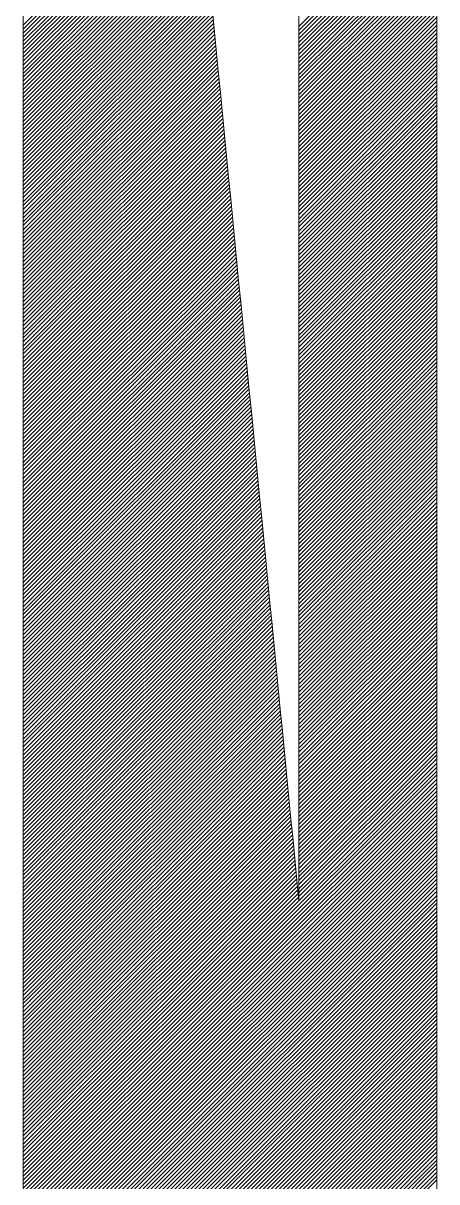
# Model space of a CAD drawing. Header units: inches. Extents: x -49881 to 95347, y -45374 to 27845.
# Drawn here: x 93706.9 to 93855.1, y 2879.1 to 3294.9 of the extents above; entities that cross this region are included whole.
import ezdxf

# ---------------------------------------------------------------- set-up
doc = ezdxf.new("R2010")
doc.units = ezdxf.units.IN
doc.header["$MEASUREMENT"] = 0
doc.layers.add('ONDOCS', color=7, linetype='Continuous', lineweight=0)

# ---------------------------------------------------------------- blocks, each defined once
blk = doc.blocks.new('Template Zicom')
at = {"layer": 'ONDOCS', "color": 7, "linetype": 'Continuous', "lineweight": 0, "ltscale": 100}
for p, q in [((1050.176, 150.005), (1051.768, 151.596)), ((1050.176, 149.968), (1051.771, 151.563)), ((1050.176, 149.931), (1051.774, 151.529)), ((1050.176, 149.894), (1051.777, 151.496)), ((1050.176, 149.858), (1051.781, 151.462)), ((1050.176, 149.821), (1051.784, 151.429)), ((1050.176, 149.784), (1051.787, 151.395)), ((1050.176, 149.747), (1051.79, 151.362)), ((1050.176, 149.711), (1051.794, 151.328)), ((1050.176, 149.674), (1051.797, 151.295)), ((1050.176, 149.637), (1051.8, 151.261)), ((1052.702, 149.993), (1053.965, 151.256)), ((1050.176, 149.6), (1051.804, 151.228)), ((1050.176, 149.563), (1051.807, 151.194)), ((1050.176, 149.527), (1051.81, 151.161)), ((1052.702, 149.956), (1053.965, 151.219)), ((1052.702, 149.919), (1053.965, 151.182)), ((1052.702, 149.882), (1053.965, 151.145)), ((1050.176, 149.49), (1051.813, 151.127)), ((1050.176, 149.453), (1051.817, 151.093)), ((1050.176, 149.416), (1051.82, 151.06)), ((1052.702, 149.846), (1053.965, 151.109)), ((1052.702, 149.809), (1053.965, 151.072)), ((1052.702, 149.772), (1053.965, 151.035)), ((1050.176, 149.379), (1051.823, 151.026)), ((1050.176, 149.343), (1051.826, 150.993)), ((1050.176, 149.306), (1051.83, 150.959)), ((1050.176, 149.269), (1051.833, 150.926)), ((1052.702, 149.735), (1053.965, 150.998)), ((1052.702, 149.699), (1053.965, 150.962)), ((1052.702, 149.662), (1053.965, 150.925)), ((1050.176, 149.232), (1051.836, 150.892)), ((1050.176, 149.196), (1051.839, 150.859)), ((1050.176, 149.159), (1051.843, 150.825)), ((1052.702, 149.625), (1053.965, 150.888)), ((1052.702, 149.588), (1053.965, 150.851)), ((1050.176, 149.122), (1051.846, 150.792)), ((1050.176, 149.085), (1051.849, 150.758)), ((1050.176, 149.048), (1051.852, 150.725)), ((1052.702, 149.551), (1053.965, 150.814)), ((1052.702, 149.515), (1053.965, 150.778)), ((1052.702, 149.478), (1053.965, 150.741)), ((1050.176, 149.012), (1051.856, 150.691)), ((1050.176, 148.975), (1051.859, 150.658)), ((1050.176, 148.938), (1051.862, 150.624)), ((1052.702, 149.441), (1053.965, 150.704)), ((1052.702, 149.404), (1053.965, 150.667)), ((1052.702, 149.367), (1053.965, 150.631)), ((1050.176, 148.901), (1051.865, 150.591)), ((1050.176, 148.865), (1051.869, 150.557)), ((1050.176, 148.828), (1051.872, 150.523)), ((1052.702, 149.331), (1053.965, 150.594)), ((1052.702, 149.294), (1053.965, 150.557)), ((1052.702, 149.257), (1053.965, 150.52)), ((1050.176, 148.791), (1051.875, 150.49)), ((1050.176, 148.754), (1051.878, 150.456)), ((1050.176, 148.717), (1051.882, 150.423)), ((1052.702, 149.22), (1053.965, 150.483)), ((1052.702, 149.184), (1053.965, 150.447)), ((1052.702, 149.147), (1053.965, 150.41)), ((1050.176, 148.681), (1051.885, 150.389)), ((1050.176, 148.644), (1051.888, 150.356)), ((1050.176, 148.607), (1051.891, 150.322)), ((1050.176, 148.57), (1051.895, 150.289)), ((1052.702, 149.11), (1053.965, 150.373)), ((1052.702, 149.073), (1053.965, 150.336)), ((1052.702, 149.036), (1053.965, 150.299)), ((1050.176, 148.533), (1051.898, 150.255)), ((1050.176, 148.497), (1051.901, 150.222)), ((1050.176, 148.46), (1051.904, 150.188)), ((1052.702, 149), (1053.965, 150.263)), ((1052.702, 148.963), (1053.965, 150.226)), ((1052.702, 148.926), (1053.965, 150.189)), ((1050.176, 148.423), (1051.908, 150.155)), ((1050.176, 148.386), (1051.911, 150.121)), ((1050.176, 148.35), (1051.914, 150.088)), ((1052.702, 148.889), (1053.965, 150.152)), ((1052.702, 148.853), (1053.965, 150.116)), ((1052.702, 148.816), (1053.965, 150.079)), ((1050.176, 148.313), (1051.917, 150.054)), ((1050.176, 148.276), (1051.921, 150.021)), ((1050.176, 148.239), (1051.924, 149.987)), ((1052.702, 148.779), (1053.965, 150.042)), ((1052.702, 148.742), (1053.965, 150.005)), ((1052.702, 148.705), (1053.965, 149.968)), ((1050.176, 148.202), (1051.927, 149.953)), ((1050.176, 148.166), (1051.93, 149.92)), ((1050.176, 148.129), (1051.934, 149.886)), ((1052.702, 148.669), (1053.965, 149.932)), ((1052.702, 148.632), (1053.965, 149.895)), ((1050.176, 148.092), (1051.937, 149.853)), ((1050.176, 148.055), (1051.94, 149.819)), ((1050.176, 148.019), (1051.943, 149.786)), ((1052.702, 148.595), (1053.965, 149.858)), ((1052.702, 148.558), (1053.965, 149.821)), ((1052.702, 148.521), (1053.965, 149.784)), ((1050.176, 147.982), (1051.947, 149.752)), ((1050.176, 147.945), (1051.95, 149.719)), ((1050.176, 147.908), (1051.953, 149.685)), ((1050.176, 147.871), (1051.956, 149.652)), ((1052.702, 148.485), (1053.965, 149.748)), ((1052.702, 148.448), (1053.965, 149.711)), ((1052.702, 148.411), (1053.965, 149.674)), ((1050.176, 147.835), (1051.96, 149.618)), ((1050.176, 147.798), (1051.963, 149.585)), ((1050.176, 147.761), (1051.966, 149.551)), ((1052.702, 148.374), (1053.965, 149.637)), ((1052.702, 148.338), (1053.965, 149.601)), ((1052.702, 148.301), (1053.965, 149.564)), ((1050.176, 147.724), (1051.97, 149.518)), ((1050.176, 147.687), (1051.973, 149.484)), ((1050.176, 147.651), (1051.976, 149.451)), ((1052.702, 148.264), (1053.965, 149.527)), ((1052.702, 148.227), (1053.965, 149.49)), ((1052.702, 148.19), (1053.965, 149.453)), ((1050.176, 147.614), (1051.979, 149.417)), ((1050.176, 147.577), (1051.983, 149.384)), ((1050.176, 147.54), (1051.986, 149.35)), ((1052.702, 148.154), (1053.965, 149.417)), ((1052.702, 148.117), (1053.965, 149.38)), ((1052.702, 148.08), (1053.965, 149.343)), ((1050.176, 147.504), (1051.989, 149.316)), ((1050.176, 147.467), (1051.992, 149.283)), ((1050.176, 147.43), (1051.996, 149.249)), ((1052.702, 148.043), (1053.965, 149.306)), ((1052.702, 148.006), (1053.965, 149.27)), ((1052.702, 147.97), (1053.965, 149.233)), ((1050.176, 147.393), (1051.999, 149.216)), ((1050.176, 147.356), (1052.002, 149.182)), ((1050.176, 147.32), (1052.005, 149.149)), ((1052.702, 147.933), (1053.965, 149.196)), ((1052.702, 147.896), (1053.965, 149.159)), ((1052.702, 147.859), (1053.965, 149.122)), ((1050.176, 147.283), (1052.009, 149.115)), ((1050.176, 147.246), (1052.012, 149.082)), ((1050.176, 147.209), (1052.015, 149.048)), ((1050.176, 147.172), (1052.018, 149.015)), ((1052.702, 147.823), (1053.965, 149.086)), ((1052.702, 147.786), (1053.965, 149.049)), ((1052.702, 147.749), (1053.965, 149.012)), ((1050.176, 147.136), (1052.022, 148.981)), ((1050.176, 147.099), (1052.025, 148.948)), ((1050.176, 147.062), (1052.028, 148.914)), ((1052.702, 147.712), (1053.965, 148.975)), ((1052.702, 147.675), (1053.965, 148.938)), ((1050.176, 147.025), (1052.031, 148.881)), ((1050.176, 146.989), (1052.035, 148.847)), ((1050.176, 146.952), (1052.038, 148.814)), ((1052.702, 147.639), (1053.965, 148.902)), ((1052.702, 147.602), (1053.965, 148.865)), ((1052.702, 147.565), (1053.965, 148.828)), ((1050.176, 146.915), (1052.041, 148.78)), ((1050.176, 146.878), (1052.044, 148.746)), ((1050.176, 146.841), (1052.048, 148.713)), ((1052.702, 147.528), (1053.965, 148.791)), ((1052.702, 147.492), (1053.965, 148.755)), ((1052.702, 147.455), (1053.965, 148.718)), ((1050.176, 146.805), (1052.051, 148.679)), ((1050.176, 146.768), (1052.054, 148.646)), ((1050.176, 146.731), (1052.057, 148.612)), ((1052.702, 147.418), (1053.965, 148.681)), ((1052.702, 147.381), (1053.965, 148.644)), ((1052.702, 147.344), (1053.965, 148.607)), ((1050.176, 146.694), (1052.061, 148.579)), ((1050.176, 146.658), (1052.064, 148.545)), ((1050.176, 146.621), (1052.067, 148.512)), ((1050.176, 146.584), (1052.07, 148.478)), ((1052.702, 147.308), (1053.965, 148.571)), ((1052.702, 147.271), (1053.965, 148.534)), ((1052.702, 147.234), (1053.965, 148.497)), ((1050.176, 146.547), (1052.074, 148.445)), ((1050.176, 146.51), (1052.077, 148.411)), ((1050.176, 146.474), (1052.08, 148.378)), ((1052.702, 147.197), (1053.965, 148.46)), ((1052.702, 147.16), (1053.965, 148.424)), ((1052.702, 147.124), (1053.965, 148.387)), ((1050.176, 146.437), (1052.083, 148.344)), ((1050.176, 146.4), (1052.087, 148.311)), ((1050.176, 146.363), (1052.09, 148.277)), ((1052.702, 147.087), (1053.965, 148.35)), ((1052.702, 147.05), (1053.965, 148.313)), ((1052.702, 147.013), (1053.965, 148.276)), ((1050.176, 146.326), (1052.093, 148.244)), ((1050.176, 146.29), (1052.096, 148.21)), ((1050.176, 146.253), (1052.1, 148.176)), ((1052.702, 146.977), (1053.965, 148.24)), ((1052.702, 146.94), (1053.965, 148.203)), ((1052.702, 146.903), (1053.965, 148.166)), ((1050.176, 146.216), (1052.103, 148.143)), ((1050.176, 146.179), (1052.106, 148.109)), ((1050.176, 146.143), (1052.109, 148.076)), ((1052.702, 146.866), (1053.965, 148.129)), ((1052.702, 146.829), (1053.965, 148.092)), ((1052.702, 146.793), (1053.965, 148.056)), ((1050.176, 146.106), (1052.113, 148.042)), ((1050.176, 146.069), (1052.116, 148.009)), ((1050.176, 146.032), (1052.119, 147.975)), ((1052.702, 146.756), (1053.965, 148.019)), ((1052.702, 146.719), (1053.965, 147.982)), ((1050.176, 145.995), (1052.122, 147.942)), ((1050.176, 145.959), (1052.126, 147.908)), ((1050.176, 145.922), (1052.129, 147.875)), ((1050.176, 145.885), (1052.132, 147.841)), ((1052.702, 146.682), (1053.965, 147.945)), ((1052.702, 146.646), (1053.965, 147.909)), ((1052.702, 146.609), (1053.965, 147.872)), ((1050.176, 145.848), (1052.135, 147.808)), ((1050.176, 145.811), (1052.139, 147.774)), ((1050.176, 145.775), (1052.142, 147.741)), ((1052.702, 146.572), (1053.965, 147.835)), ((1052.702, 146.535), (1053.965, 147.798)), ((1052.702, 146.498), (1053.965, 147.761)), ((1050.176, 145.738), (1052.145, 147.707)), ((1050.176, 145.701), (1052.149, 147.674)), ((1050.176, 145.664), (1052.152, 147.64)), ((1052.702, 146.462), (1053.965, 147.725)), ((1052.702, 146.425), (1053.965, 147.688)), ((1052.702, 146.388), (1053.965, 147.651)), ((1050.176, 145.628), (1052.155, 147.606)), ((1050.176, 145.591), (1052.158, 147.573)), ((1050.176, 145.554), (1052.162, 147.539)), ((1052.702, 146.351), (1053.965, 147.614)), ((1052.702, 146.314), (1053.965, 147.577)), ((1052.702, 146.278), (1053.965, 147.541)), ((1050.176, 145.517), (1052.165, 147.506)), ((1050.176, 145.48), (1052.168, 147.472)), ((1050.176, 145.444), (1052.171, 147.439)), ((1052.702, 146.241), (1053.965, 147.504)), ((1052.702, 146.204), (1053.965, 147.467)), ((1052.702, 146.167), (1053.965, 147.43)), ((1050.176, 145.407), (1052.175, 147.405)), ((1050.176, 145.37), (1052.178, 147.372)), ((1050.176, 145.333), (1052.181, 147.338)), ((1052.702, 146.131), (1053.965, 147.394)), ((1052.702, 146.094), (1053.965, 147.357)), ((1052.702, 146.057), (1053.965, 147.32)), ((1050.176, 145.297), (1052.184, 147.305)), ((1050.176, 145.26), (1052.188, 147.271)), ((1050.176, 145.223), (1052.191, 147.238)), ((1050.176, 145.186), (1052.194, 147.204)), ((1052.702, 146.02), (1053.965, 147.283)), ((1052.702, 145.983), (1053.965, 147.246)), ((1052.702, 145.947), (1053.965, 147.21)), ((1050.176, 145.149), (1052.197, 147.171)), ((1050.176, 145.113), (1052.201, 147.137)), ((1050.176, 145.076), (1052.204, 147.104)), ((1052.702, 145.91), (1053.965, 147.173)), ((1052.702, 145.873), (1053.965, 147.136)), ((1052.702, 145.836), (1053.965, 147.099)), ((1050.176, 145.039), (1052.207, 147.07)), ((1050.176, 145.002), (1052.21, 147.036)), ((1050.176, 144.965), (1052.214, 147.003)), ((1052.702, 145.799), (1053.965, 147.063)), ((1052.702, 145.763), (1053.965, 147.026)), ((1050.176, 144.929), (1052.217, 146.969)), ((1050.176, 144.892), (1052.22, 146.936)), ((1050.176, 144.855), (1052.223, 146.902)), ((1052.702, 145.726), (1053.965, 146.989)), ((1052.702, 145.689), (1053.965, 146.952)), ((1052.702, 145.652), (1053.965, 146.915)), ((1050.176, 144.818), (1052.227, 146.869)), ((1050.176, 144.782), (1052.23, 146.835)), ((1050.176, 144.745), (1052.233, 146.802)), ((1052.702, 145.616), (1053.965, 146.879)), ((1052.702, 145.579), (1053.965, 146.842)), ((1052.702, 145.542), (1053.965, 146.805)), ((1050.176, 144.708), (1052.236, 146.768)), ((1050.176, 144.671), (1052.24, 146.735)), ((1050.176, 144.634), (1052.243, 146.701)), ((1052.702, 145.505), (1053.965, 146.768)), ((1052.702, 145.468), (1053.965, 146.731)), ((1052.702, 145.432), (1053.965, 146.695)), ((1050.176, 144.598), (1052.246, 146.668)), ((1050.176, 144.561), (1052.249, 146.634)), ((1050.176, 144.524), (1052.253, 146.601)), ((1050.176, 144.487), (1052.256, 146.567)), ((1052.702, 145.395), (1053.965, 146.658)), ((1052.702, 145.358), (1053.965, 146.621)), ((1052.702, 145.321), (1053.965, 146.584)), ((1050.176, 144.45), (1052.259, 146.534)), ((1050.176, 144.414), (1052.262, 146.5)), ((1050.176, 144.377), (1052.266, 146.466)), ((1052.702, 145.285), (1053.965, 146.548)), ((1052.702, 145.248), (1053.965, 146.511)), ((1052.702, 145.211), (1053.965, 146.474)), ((1050.176, 144.34), (1052.269, 146.433)), ((1050.176, 144.303), (1052.272, 146.399)), ((1050.176, 144.267), (1052.275, 146.366)), ((1052.702, 145.174), (1053.965, 146.437)), ((1052.702, 145.137), (1053.965, 146.4)), ((1052.702, 145.101), (1053.965, 146.364)), ((1050.176, 144.23), (1052.279, 146.332)), ((1050.176, 144.193), (1052.282, 146.299)), ((1050.176, 144.156), (1052.285, 146.265)), ((1052.702, 145.064), (1053.965, 146.327)), ((1052.702, 145.027), (1053.965, 146.29)), ((1052.702, 144.99), (1053.965, 146.253)), ((1050.176, 144.119), (1052.288, 146.232)), ((1050.176, 144.083), (1052.292, 146.198)), ((1050.176, 144.046), (1052.295, 146.165)), ((1052.702, 144.953), (1053.965, 146.216)), ((1052.702, 144.917), (1053.965, 146.18)), ((1052.702, 144.88), (1053.965, 146.143)), ((1050.176, 144.009), (1052.298, 146.131)), ((1050.176, 143.972), (1052.301, 146.098)), ((1050.176, 143.936), (1052.305, 146.064)), ((1052.702, 144.843), (1053.965, 146.106)), ((1052.702, 144.806), (1053.965, 146.069)), ((1050.176, 143.899), (1052.308, 146.031)), ((1050.176, 143.862), (1052.311, 145.997)), ((1050.176, 143.825), (1052.315, 145.964)), ((1050.176, 143.788), (1052.318, 145.93)), ((1052.702, 144.77), (1053.965, 146.033)), ((1052.702, 144.733), (1053.965, 145.996)), ((1052.702, 144.696), (1053.965, 145.959)), ((1050.176, 143.752), (1052.321, 145.897)), ((1050.176, 143.715), (1052.324, 145.863)), ((1050.176, 143.678), (1052.328, 145.829)), ((1052.702, 144.659), (1053.965, 145.922)), ((1052.702, 144.622), (1053.965, 145.885)), ((1052.702, 144.586), (1053.965, 145.849)), ((1050.176, 143.641), (1052.331, 145.796)), ((1050.176, 143.604), (1052.334, 145.762)), ((1050.176, 143.568), (1052.337, 145.729)), ((1052.702, 144.549), (1053.965, 145.812)), ((1052.702, 144.512), (1053.965, 145.775)), ((1052.702, 144.475), (1053.965, 145.738)), ((1050.176, 143.531), (1052.341, 145.695)), ((1050.176, 143.494), (1052.344, 145.662)), ((1050.176, 143.457), (1052.347, 145.628)), ((1052.702, 144.438), (1053.965, 145.702)), ((1052.702, 144.402), (1053.965, 145.665)), ((1052.702, 144.365), (1053.965, 145.628)), ((1050.176, 143.421), (1052.35, 145.595)), ((1050.176, 143.384), (1052.354, 145.561)), ((1050.176, 143.347), (1052.357, 145.528)), ((1052.702, 144.328), (1053.965, 145.591)), ((1052.702, 144.291), (1053.965, 145.554)), ((1052.702, 144.255), (1053.965, 145.518)), ((1050.176, 143.31), (1052.36, 145.494)), ((1050.176, 143.273), (1052.363, 145.461)), ((1050.176, 143.237), (1052.367, 145.427)), ((1052.702, 144.218), (1053.965, 145.481)), ((1052.702, 144.181), (1053.965, 145.444)), ((1052.702, 144.144), (1053.965, 145.407)), ((1050.176, 143.2), (1052.37, 145.394)), ((1050.176, 143.163), (1052.373, 145.36)), ((1050.176, 143.126), (1052.376, 145.327)), ((1050.176, 143.09), (1052.38, 145.293)), ((1052.702, 144.107), (1053.965, 145.37)), ((1052.702, 144.071), (1053.965, 145.334)), ((1052.702, 144.034), (1053.965, 145.297)), ((1050.176, 143.053), (1052.383, 145.259)), ((1050.176, 143.016), (1052.386, 145.226)), ((1050.176, 142.979), (1052.389, 145.192)), ((1052.702, 143.997), (1053.965, 145.26)), ((1052.702, 143.96), (1053.965, 145.223)), ((1052.702, 143.924), (1053.965, 145.187)), ((1050.176, 142.942), (1052.393, 145.159)), ((1050.176, 142.906), (1052.396, 145.125)), ((1050.176, 142.869), (1052.399, 145.092)), ((1052.702, 143.887), (1053.965, 145.15)), ((1052.702, 143.85), (1053.965, 145.113)), ((1050.176, 142.832), (1052.402, 145.058)), ((1050.176, 142.795), (1052.406, 145.025)), ((1050.176, 142.758), (1052.409, 144.991)), ((1052.702, 143.813), (1053.965, 145.076)), ((1052.702, 143.776), (1053.965, 145.039)), ((1052.702, 143.74), (1053.965, 145.003)), ((1050.176, 142.722), (1052.412, 144.958)), ((1050.176, 142.685), (1052.415, 144.924)), ((1050.176, 142.648), (1052.419, 144.891)), ((1052.702, 143.703), (1053.965, 144.966)), ((1052.702, 143.666), (1053.965, 144.929)), ((1052.702, 143.629), (1053.965, 144.892)), ((1050.176, 142.611), (1052.422, 144.857)), ((1050.176, 142.575), (1052.425, 144.824)), ((1050.176, 142.538), (1052.428, 144.79)), ((1052.702, 143.592), (1053.965, 144.855)), ((1052.702, 143.556), (1053.965, 144.819)), ((1052.702, 143.519), (1053.965, 144.782)), ((1050.176, 142.501), (1052.432, 144.757)), ((1050.176, 142.464), (1052.435, 144.723)), ((1050.176, 142.427), (1052.438, 144.689)), ((1050.176, 142.391), (1052.441, 144.656)), ((1052.702, 143.482), (1053.965, 144.745)), ((1052.702, 143.445), (1053.965, 144.708)), ((1052.702, 143.409), (1053.965, 144.672)), ((1050.176, 142.354), (1052.445, 144.622)), ((1050.176, 142.317), (1052.448, 144.589)), ((1050.176, 142.28), (1052.451, 144.555)), ((1052.702, 143.372), (1053.965, 144.635)), ((1052.702, 143.335), (1053.965, 144.598)), ((1052.702, 143.298), (1053.965, 144.561)), ((1050.176, 142.243), (1052.454, 144.522)), ((1050.176, 142.207), (1052.458, 144.488)), ((1050.176, 142.17), (1052.461, 144.455)), ((1052.702, 143.261), (1053.965, 144.524)), ((1052.702, 143.225), (1053.965, 144.488)), ((1052.702, 143.188), (1053.965, 144.451)), ((1050.176, 142.133), (1052.464, 144.421)), ((1050.176, 142.096), (1052.467, 144.388)), ((1050.176, 142.06), (1052.471, 144.354)), ((1052.702, 143.151), (1053.965, 144.414)), ((1052.702, 143.114), (1053.965, 144.377)), ((1052.702, 143.077), (1053.965, 144.341)), ((1050.176, 142.023), (1052.474, 144.321)), ((1050.176, 141.986), (1052.477, 144.287)), ((1050.176, 141.949), (1052.481, 144.254)), ((1052.702, 143.041), (1053.965, 144.304)), ((1052.702, 143.004), (1053.965, 144.267)), ((1052.702, 142.967), (1053.965, 144.23)), ((1050.176, 141.912), (1052.484, 144.22)), ((1050.176, 141.876), (1052.487, 144.187)), ((1050.176, 141.839), (1052.49, 144.153)), ((1052.702, 142.93), (1053.965, 144.193)), ((1052.702, 142.894), (1053.965, 144.157)), ((1050.176, 141.802), (1052.494, 144.119)), ((1050.176, 141.765), (1052.497, 144.086)), ((1050.176, 141.729), (1052.5, 144.052)), ((1050.176, 141.692), (1052.503, 144.019)), ((1052.702, 142.857), (1053.965, 144.12)), ((1052.702, 142.82), (1053.965, 144.083)), ((1052.702, 142.783), (1053.965, 144.046)), ((1050.176, 141.655), (1052.507, 143.985)), ((1050.176, 141.618), (1052.51, 143.952)), ((1050.176, 141.581), (1052.513, 143.918)), ((1052.702, 142.746), (1053.965, 144.009)), ((1052.702, 142.71), (1053.965, 143.973)), ((1052.702, 142.673), (1053.965, 143.936)), ((1050.176, 141.545), (1052.516, 143.885)), ((1050.176, 141.508), (1052.52, 143.851)), ((1050.176, 141.471), (1052.523, 143.818)), ((1052.702, 142.636), (1053.965, 143.899)), ((1052.702, 142.599), (1053.965, 143.862)), ((1052.702, 142.563), (1053.965, 143.826)), ((1050.176, 141.434), (1052.526, 143.784)), ((1050.176, 141.397), (1052.529, 143.751)), ((1050.176, 141.361), (1052.533, 143.717)), ((1052.702, 142.526), (1053.965, 143.789)), ((1052.702, 142.489), (1053.965, 143.752)), ((1052.702, 142.452), (1053.965, 143.715)), ((1050.176, 141.324), (1052.536, 143.684)), ((1050.176, 141.287), (1052.539, 143.65)), ((1050.176, 141.25), (1052.542, 143.617)), ((1052.702, 142.415), (1053.965, 143.678)), ((1052.702, 142.379), (1053.965, 143.642)), ((1052.702, 142.342), (1053.965, 143.605)), ((1050.176, 141.214), (1052.546, 143.583)), ((1050.176, 141.177), (1052.549, 143.549)), ((1050.176, 141.14), (1052.552, 143.516)), ((1052.702, 142.305), (1053.965, 143.568)), ((1052.702, 142.268), (1053.965, 143.531)), ((1052.702, 142.231), (1053.965, 143.495)), ((1050.176, 141.103), (1052.555, 143.482)), ((1050.176, 141.066), (1052.559, 143.449)), ((1050.176, 141.03), (1052.562, 143.415)), ((1050.176, 140.993), (1052.565, 143.382)), ((1052.702, 142.195), (1053.965, 143.458)), ((1052.702, 142.158), (1053.965, 143.421)), ((1052.702, 142.121), (1053.965, 143.384)), ((1050.176, 140.956), (1052.568, 143.348)), ((1050.176, 140.919), (1052.572, 143.315)), ((1050.176, 140.882), (1052.575, 143.281)), ((1052.702, 142.084), (1053.965, 143.347)), ((1052.702, 142.048), (1053.965, 143.311)), ((1052.702, 142.011), (1053.965, 143.274)), ((1050.176, 140.846), (1052.578, 143.248)), ((1050.176, 140.809), (1052.581, 143.214)), ((1050.176, 139.411), (1053.965, 143.2)), ((1050.176, 140.772), (1052.585, 143.181)), ((1052.702, 141.974), (1053.965, 143.237)), ((1050.176, 139.374), (1053.965, 143.163)), ((1050.176, 140.735), (1052.588, 143.147)), ((1050.176, 139.338), (1053.965, 143.127)), ((1050.176, 140.699), (1052.591, 143.114)), ((1050.176, 139.301), (1053.965, 143.09)), ((1050.176, 140.662), (1052.594, 143.08)), ((1050.176, 139.264), (1053.965, 143.053)), ((1050.176, 140.625), (1052.598, 143.047)), ((1050.176, 139.227), (1053.965, 143.016)), ((1050.176, 140.588), (1052.601, 143.013)), ((1050.176, 139.19), (1053.965, 142.98)), ((1050.176, 140.551), (1052.604, 142.979)), ((1050.176, 140.515), (1052.607, 142.946)), ((1050.176, 139.154), (1053.965, 142.943)), ((1050.176, 140.478), (1052.611, 142.912)), ((1050.176, 139.117), (1053.965, 142.906)), ((1050.176, 140.441), (1052.614, 142.879)), ((1050.176, 139.08), (1053.965, 142.869)), ((1050.176, 140.404), (1052.617, 142.845)), ((1050.176, 139.043), (1053.965, 142.832)), ((1050.176, 140.368), (1052.62, 142.812)), ((1050.176, 139.007), (1053.965, 142.796)), ((1050.176, 140.331), (1052.624, 142.778)), ((1050.176, 138.97), (1053.965, 142.759)), ((1050.176, 140.294), (1052.627, 142.745)), ((1050.176, 138.933), (1053.965, 142.722)), ((1050.176, 140.257), (1052.63, 142.711)), ((1050.176, 138.896), (1053.965, 142.685)), ((1050.176, 140.22), (1052.633, 142.678)), ((1050.176, 138.859), (1053.965, 142.648)), ((1050.176, 140.184), (1052.637, 142.644)), ((1050.176, 138.823), (1053.965, 142.612)), ((1050.176, 140.147), (1052.64, 142.611)), ((1050.176, 140.11), (1052.643, 142.577)), ((1050.176, 138.786), (1053.965, 142.575)), ((1050.176, 140.073), (1052.646, 142.544)), ((1050.176, 138.749), (1053.965, 142.538)), ((1050.176, 140.036), (1052.65, 142.51)), ((1050.176, 138.712), (1053.965, 142.501)), ((1050.176, 140), (1052.653, 142.477)), ((1050.176, 138.675), (1053.965, 142.465)), ((1050.176, 139.963), (1052.656, 142.443)), ((1050.176, 138.639), (1053.965, 142.428)), ((1050.176, 139.926), (1052.66, 142.41)), ((1050.176, 138.602), (1053.965, 142.391)), ((1050.176, 139.889), (1052.663, 142.376)), ((1050.176, 138.565), (1053.965, 142.354)), ((1050.176, 139.853), (1052.666, 142.342)), ((1050.176, 138.528), (1053.965, 142.317)), ((1050.176, 139.816), (1052.669, 142.309)), ((1050.176, 138.492), (1053.965, 142.281)), ((1050.176, 139.779), (1052.673, 142.275)), ((1050.176, 138.455), (1053.965, 142.244)), ((1050.176, 139.742), (1052.676, 142.242)), ((1050.176, 139.705), (1052.679, 142.208)), ((1050.176, 138.418), (1053.965, 142.207)), ((1050.176, 139.669), (1052.682, 142.175)), ((1050.176, 138.381), (1053.965, 142.17)), ((1050.176, 139.632), (1052.686, 142.141)), ((1050.176, 138.344), (1053.965, 142.134)), ((1050.176, 139.595), (1052.689, 142.108)), ((1050.176, 138.308), (1053.965, 142.097)), ((1050.176, 139.558), (1052.692, 142.074)), ((1050.176, 138.271), (1053.965, 142.06)), ((1050.176, 139.521), (1052.695, 142.041)), ((1050.176, 138.234), (1053.965, 142.023)), ((1050.176, 139.485), (1052.699, 142.007)), ((1050.176, 138.197), (1053.965, 141.986)), ((1050.176, 139.448), (1052.702, 141.974)), ((1050.176, 138.161), (1053.965, 141.95)), ((1050.176, 138.124), (1053.965, 141.913)), ((1050.176, 138.087), (1053.965, 141.876)), ((1050.176, 138.05), (1053.965, 141.839)), ((1050.176, 138.013), (1053.965, 141.802)), ((1050.176, 137.977), (1053.965, 141.766)), ((1050.176, 137.94), (1053.965, 141.729)), ((1050.176, 137.903), (1053.965, 141.692)), ((1050.176, 137.866), (1053.965, 141.655)), ((1050.176, 137.829), (1053.965, 141.619)), ((1050.176, 137.793), (1053.965, 141.582)), ((1050.176, 137.756), (1053.965, 141.545)), ((1050.176, 137.719), (1053.965, 141.508)), ((1050.176, 137.682), (1053.965, 141.471)), ((1050.176, 137.646), (1053.965, 141.435)), ((1050.176, 137.609), (1053.965, 141.398)), ((1050.176, 137.572), (1053.965, 141.361)), ((1050.176, 137.535), (1053.965, 141.324)), ((1050.176, 137.498), (1053.965, 141.287)), ((1050.176, 137.462), (1053.965, 141.251)), ((1050.176, 137.425), (1053.965, 141.214)), ((1050.176, 137.388), (1053.965, 141.177)), ((1050.176, 137.351), (1053.965, 141.14)), ((1050.176, 137.314), (1053.965, 141.104)), ((1050.176, 137.278), (1053.965, 141.067)), ((1050.176, 137.241), (1053.965, 141.03)), ((1050.176, 137.204), (1053.965, 140.993)), ((1050.176, 137.167), (1053.965, 140.956)), ((1050.176, 137.131), (1053.965, 140.92)), ((1050.176, 137.094), (1053.965, 140.883)), ((1050.176, 137.057), (1053.965, 140.846)), ((1050.176, 137.02), (1053.965, 140.809)), ((1050.176, 136.983), (1053.965, 140.773)), ((1050.176, 136.947), (1053.965, 140.736)), ((1050.176, 136.91), (1053.965, 140.699)), ((1050.176, 136.873), (1053.965, 140.662)), ((1050.176, 136.836), (1053.965, 140.625)), ((1050.176, 136.8), (1053.965, 140.589)), ((1050.176, 136.763), (1053.965, 140.552)), ((1050.176, 136.726), (1053.965, 140.515)), ((1050.176, 136.689), (1053.965, 140.478)), ((1050.176, 136.652), (1053.965, 140.441)), ((1050.176, 136.616), (1053.965, 140.405)), ((1050.176, 136.579), (1053.965, 140.368)), ((1050.176, 136.542), (1053.965, 140.331)), ((1050.176, 136.505), (1053.965, 140.294)), ((1050.176, 136.468), (1053.965, 140.258)), ((1050.176, 136.432), (1053.965, 140.221)), ((1050.176, 136.395), (1053.965, 140.184)), ((1050.176, 136.358), (1053.965, 140.147)), ((1050.176, 136.321), (1053.965, 140.11)), ((1050.176, 136.285), (1053.965, 140.074)), ((1050.176, 136.248), (1053.965, 140.037)), ((1050.176, 136.211), (1053.965, 140)), ((1050.176, 136.174), (1053.965, 139.963)), ((1050.176, 136.137), (1053.965, 139.926)), ((1050.176, 136.101), (1053.965, 139.89)), ((1050.176, 136.064), (1053.965, 139.853)), ((1050.176, 136.027), (1053.965, 139.816)), ((1050.176, 135.99), (1053.965, 139.779)), ((1050.176, 135.953), (1053.965, 139.743)), ((1050.176, 135.917), (1053.965, 139.706)), ((1050.176, 135.88), (1053.965, 139.669)), ((1050.176, 135.843), (1053.965, 139.632)), ((1050.176, 135.806), (1053.965, 139.595)), ((1050.176, 135.77), (1053.965, 139.559)), ((1050.176, 135.733), (1053.965, 139.522)), ((1050.176, 135.696), (1053.965, 139.485)), ((1050.176, 135.659), (1053.965, 139.448)), ((1050.176, 135.622), (1053.965, 139.412))]:
    blk.add_line(p, q, dxfattribs=at)
for points, knots in [([(1051.48, 136.121), (1051.48, 136.121), (1051.48, 136.121), (1051.48, 131.824), (1051.48, 127.526), (1051.48, 123.228), (1051.045, 123.228), (1050.611, 123.228), (1050.176, 123.228), (1050.176, 133.451), (1050.176, 143.674), (1050.176, 153.897), (1050.411, 154.008), (1050.642, 154.128), (1050.88, 154.23), (1051.08, 154.315), (1051.286, 154.385), (1051.489, 154.463), (1051.894, 150.299), (1052.298, 146.134), (1052.702, 141.97), (1052.702, 146.265), (1052.702, 150.56), (1052.702, 154.855), (1052.935, 154.917), (1053.165, 154.99), (1053.4, 155.042), (1053.587, 155.083), (1053.777, 155.107), (1053.965, 155.14), (1053.965, 144.503), (1053.965, 133.866), (1053.965, 123.228), (1053.544, 123.228), (1053.123, 123.228), (1052.702, 123.228), (1052.295, 127.526), (1051.887, 131.824), (1051.48, 136.121)], [0, 0, 0, 0, 0.011905, 0.02381, 0.047619, 0.047619, 0.047619, 0.095238, 0.095238, 0.095238, 0.142857, 0.142857, 0.142857, 0.220586, 0.220586, 0.220586, 0.285714, 0.285714, 0.285714, 0.428571, 0.428571, 0.428571, 0.571429, 0.571429, 0.571429, 0.651061, 0.651061, 0.651061, 0.714286, 0.714286, 0.714286, 0.785714, 0.785714, 0.785714, 0.857143, 0.857143, 0.857143, 1, 1, 1, 1]), ([(1051.48, 136.121), (1051.48, 131.824), (1051.48, 127.526), (1051.48, 123.228), (1051.045, 123.228), (1050.611, 123.228), (1050.176, 123.228), (1050.176, 133.451), (1050.176, 143.674), (1050.176, 153.897), (1050.411, 154.008), (1050.642, 154.128), (1050.88, 154.23), (1051.08, 154.315), (1051.286, 154.385), (1051.489, 154.463)], [0, 0, 0, 0, 0.166667, 0.166667, 0.166667, 0.333333, 0.333333, 0.333333, 0.5, 0.5, 0.5, 0.772052, 0.772052, 0.772052, 1, 1, 1, 1])]:
    blk.add_open_spline(points, degree=3, knots=knots, dxfattribs=at)

msp = doc.modelspace()

# ---------------------------------------------------------------- block references
at = {"xscale": 39.116, "yscale": 39.116, "zscale": 39.116}
msp.add_blockref('Template Zicom', (52628.23, -2573.46), dxfattribs=at)

doc.saveas('drawing.dxf')
